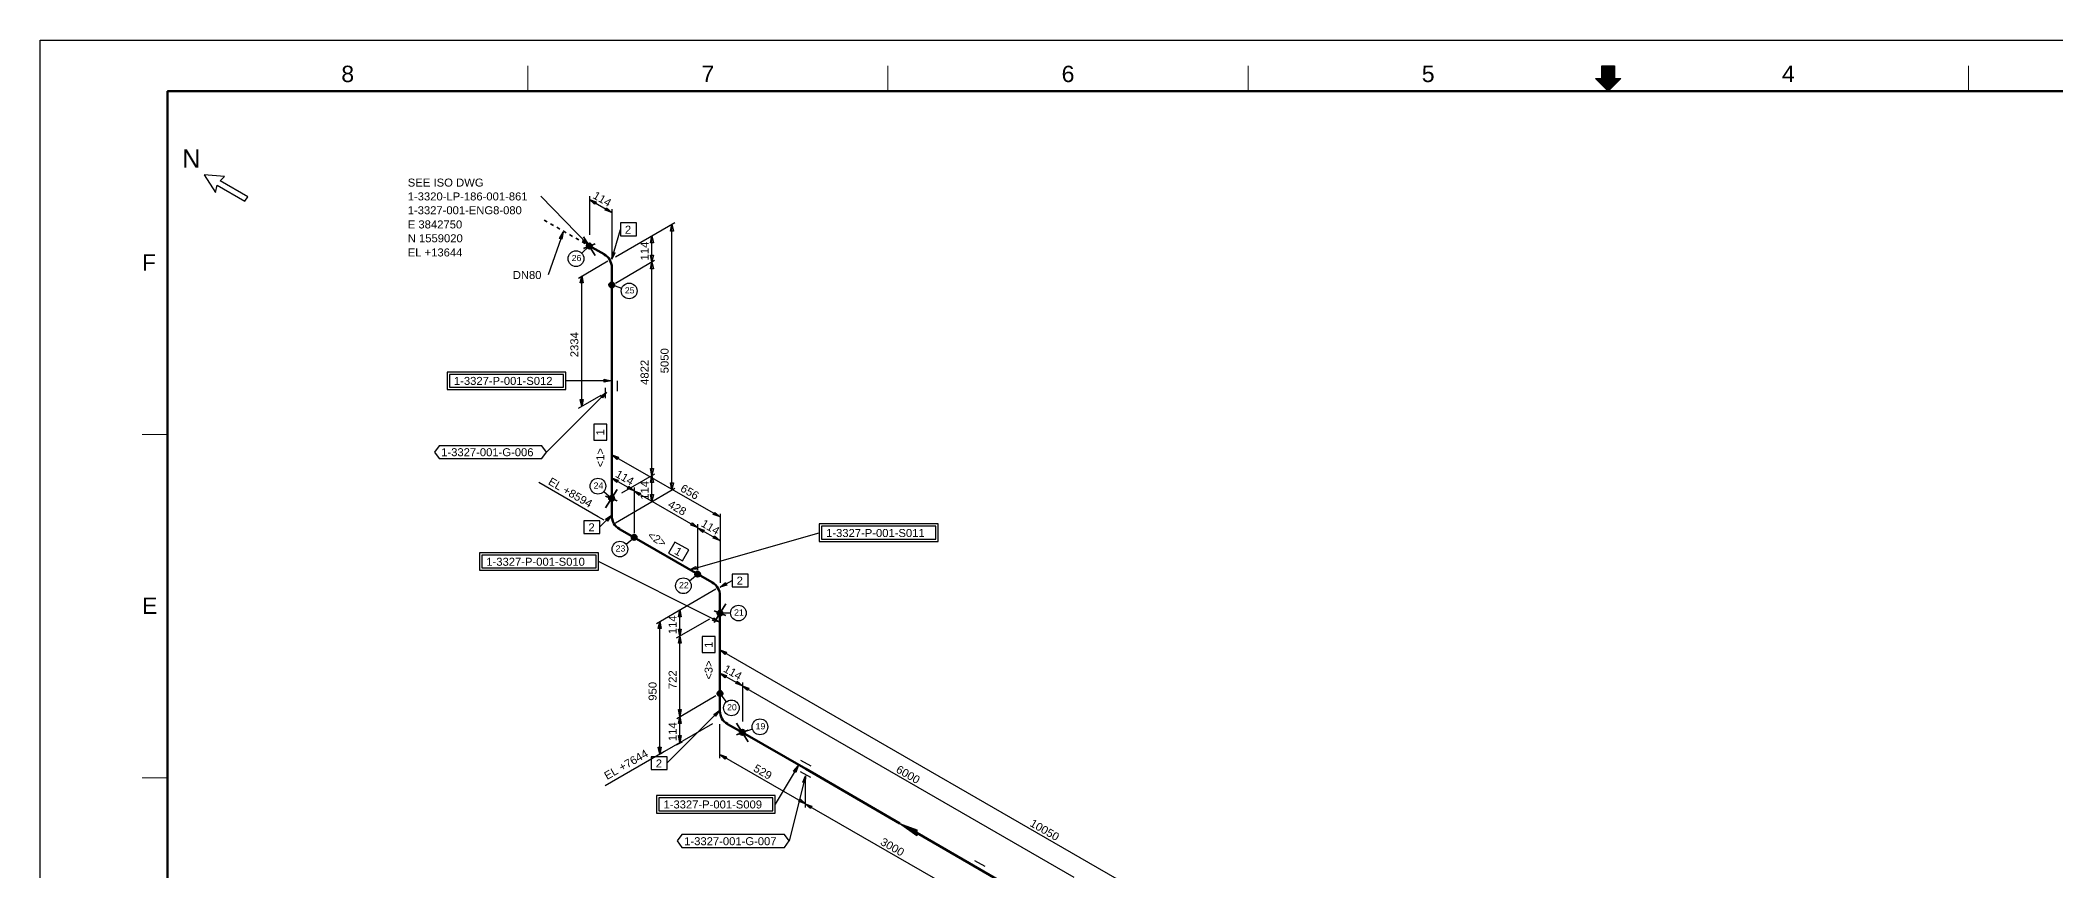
# Model space of a CAD drawing. Header units: inches. Extents: x 0 to 841, y 0 to 594.
# Drawn here: x 0 to 554, y 366 to 594 of the extents above; entities that cross this region are included whole.
import ezdxf
from ezdxf.enums import TextEntityAlignment as Align

# ---------------------------------------------------------------- set-up
doc = ezdxf.new("R2010")
doc.units = ezdxf.units.IN
doc.header["$MEASUREMENT"] = 0
for name, color, linetype in [('AD1', 7, 'Continuous'), ('AD2', 7, 'Continuous'), ('BG Border', 7, 'Continuous'), ('DIMLINES', 7, 'Continuous'), ('DIMTEXT', 7, 'Continuous'), ('FITTINGS', 7, 'Continuous'), ('FRAME', 7, 'Continuous'), ('ISOTEXT', 7, 'Continuous'), ('NOZZLES', 7, 'Continuous'), ('PIPE', 7, 'Continuous'), ('WELDS', 7, 'Continuous')]:
    doc.layers.add(name, color=color, linetype=linetype)
doc.styles.add('Arial', font='arial.ttf')

msp = doc.modelspace()

# ---------------------------------------------------------------- linework, layer by layer
at = {"layer": 'AD1', "color": 4, "linetype": 'Continuous', "lineweight": 30}
for p, q in [((150.92, 550.28), (152.76, 549.64)), ((152.36, 549), (150.92, 550.28)), ((168.12, 533.08), (167.72, 535)), ((168.52, 535), (168.12, 533.08)), ((148.84, 493.4), (148.44, 495.32)), ((149.24, 495.32), (148.84, 493.4)), ((157.08, 480.12), (158.92, 479.48)), ((158.52, 478.84), (157.08, 480.12)), ((157, 473.72), (158.84, 473.08)), ((158.44, 472.44), (157, 473.72)), ((168.12, 474.44), (167.72, 476.36)), ((168.52, 476.36), (168.12, 474.44)), ((173.64, 470.44), (173.24, 472.36)), ((174.04, 472.36), (173.64, 470.44)), ((163.16, 470.2), (165, 469.56)), ((164.6, 468.92), (163.16, 470.2)), ((168.12, 467.24), (167.72, 469.16)), ((168.52, 469.16), (168.12, 467.24)), ((180.68, 460.04), (182.52, 459.4)), ((182.12, 458.76), (180.68, 460.04)), ((175.8, 430.28), (175.4, 432.2)), ((176.2, 432.2), (175.8, 430.28)), ((186.76, 426.52), (188.6, 425.88)), ((188.2, 425.24), (186.76, 426.52)), ((186.76, 420.12), (188.6, 419.48)), ((188.2, 418.84), (186.76, 420.12)), ((192.92, 416.6), (194.76, 415.96)), ((194.36, 415.32), (192.92, 416.6)), ((175.8, 408.2), (175.4, 410.12)), ((176.2, 410.12), (175.8, 408.2)), ((170.28, 397.8), (169.88, 399.72)), ((170.68, 399.72), (170.28, 397.8)), ((175.8, 401), (175.4, 402.92)), ((176.2, 402.92), (175.8, 401)), ((186.76, 397.72), (188.6, 397.08)), ((188.2, 396.44), (186.76, 397.72)), ((210.28, 384.2), (212.12, 383.56)), ((211.72, 382.92), (210.28, 384.2))]:
    msp.add_line(p, q, dxfattribs=at)
at = {"layer": 'AD2', "color": 4, "linetype": 'Continuous', "lineweight": 30}
for p, q in [((157.08, 546.68), (155.24, 547.32)), ((155.64, 547.96), (157.08, 546.68)), ((173.24, 541.56), (173.64, 543.48)), ((173.64, 543.48), (174.04, 541.56)), ((167.72, 538.36), (168.12, 540.28)), ((168.12, 540.28), (168.52, 538.36)), ((167.72, 531.16), (168.12, 533.08)), ((168.12, 533.08), (168.52, 531.16)), ((148.44, 527.32), (148.84, 529.24)), ((148.84, 529.24), (149.24, 527.32)), ((161.8, 471.48), (163.24, 470.2)), ((167.72, 472.52), (168.12, 474.44)), ((168.12, 474.44), (168.52, 472.52)), ((163.24, 470.2), (161.4, 470.84)), ((180.68, 460.12), (178.84, 460.76)), ((179.24, 461.4), (180.68, 460.12)), ((186.84, 463), (185, 463.64)), ((185.4, 464.28), (186.84, 463)), ((186.76, 456.52), (184.92, 457.16)), ((185.32, 457.8), (186.76, 456.52)), ((169.88, 432.36), (170.28, 434.28)), ((170.28, 434.28), (170.68, 432.36)), ((175.4, 435.56), (175.8, 437.48)), ((175.8, 437.48), (176.2, 435.56)), ((175.4, 428.36), (175.8, 430.28)), ((175.8, 430.28), (176.2, 428.36)), ((193, 416.6), (191.16, 417.24)), ((191.56, 417.88), (193, 416.6)), ((175.4, 406.28), (175.8, 408.2)), ((175.8, 408.2), (176.2, 406.28)), ((210.36, 384.2), (208.52, 384.84)), ((208.92, 385.48), (210.36, 384.2))]:
    msp.add_line(p, q, dxfattribs=at)
at = {"layer": 'BG Border', "color": 7, "linetype": 'Continuous', "lineweight": 25}
for p, q in [((0, 594), (841, 594)), ((0, 0), (0, 594)), ((431, 580), (427.5, 583.5)), ((427.5, 583.5), (429.25, 583.5)), ((429.25, 587.02), (432.75, 587.02)), ((429.25, 583.5), (429.25, 587.02)), ((434.5, 583.5), (431, 580)), ((432.75, 587.02), (432.75, 583.5)), ((432.75, 583.5), (434.5, 583.5))]:
    msp.add_line(p, q, dxfattribs=at)
at = {"layer": 'BG Border', "color": 7, "linetype": 'Continuous', "lineweight": 13}
for p, q in [((134, 580), (134, 587.02)), ((233, 580), (233, 587.02)), ((332, 580), (332, 587.02)), ((427.6, 583.4), (427.6, 583.5)), ((427.8, 583.2), (427.8, 583.5)), ((428, 583), (428, 583.5)), ((428.2, 582.8), (428.2, 583.5)), ((428.4, 582.6), (428.4, 583.5)), ((428.6, 582.4), (428.6, 583.5)), ((428.8, 582.2), (428.8, 583.5)), ((429, 582), (429, 583.5)), ((429.2, 581.8), (429.2, 583.5)), ((429.4, 581.6), (429.4, 587.02)), ((429.6, 581.4), (429.6, 587.02)), ((429.8, 581.2), (429.8, 587.02)), ((430, 581), (430, 587.02)), ((430.2, 580.8), (430.2, 587.02)), ((430.4, 580.6), (430.4, 587.02)), ((430.6, 580.4), (430.6, 587.02)), ((430.8, 580.2), (430.8, 587.02)), ((431, 580), (431, 587.02)), ((431.2, 580.2), (431.2, 587.02)), ((431.4, 580.4), (431.4, 587.02)), ((431.6, 580.6), (431.6, 587.02)), ((431.8, 580.8), (431.8, 587.02)), ((432, 581), (432, 587.02)), ((432.2, 581.2), (432.2, 587.02)), ((432.4, 581.4), (432.4, 587.02)), ((432.6, 581.6), (432.6, 587.02)), ((432.8, 581.8), (432.8, 583.5)), ((433, 582), (433, 583.5)), ((433.2, 582.2), (433.2, 583.5)), ((433.4, 582.4), (433.4, 583.5)), ((433.6, 582.6), (433.6, 583.5)), ((433.8, 582.8), (433.8, 583.5)), ((434, 583), (434, 583.5)), ((434.2, 583.2), (434.2, 583.5)), ((434.4, 583.4), (434.4, 583.5)), ((530, 580), (530, 587.02)), ((27.98, 485.67), (35, 485.67)), ((27.98, 391.33), (35, 391.33))]:
    msp.add_line(p, q, dxfattribs=at)
at = {"layer": 'BG Border', "color": 3, "linetype": 'Continuous', "lineweight": 120}
for p, q in [((35, 580), (827, 580)), ((35, 14), (35, 580))]:
    msp.add_line(p, q, dxfattribs=at)
msp.add_lwpolyline([(827, 580), (35, 580), (35, 14), (827, 14)], close=True, dxfattribs=at)
at = {"layer": 'DIMLINES', "color": 7, "linetype": 'Continuous', "lineweight": 30}
for p, q in [((150.92, 551.16), (150.92, 540.52)), ((152.76, 549.64), (152.36, 549)), ((155.24, 547.32), (155.64, 547.96)), ((157.08, 547.64), (157.08, 535.08)), ((174.44, 543.88), (158.12, 534.36)), ((168.52, 538.36), (167.72, 538.36)), ((174.04, 541.56), (173.24, 541.56)), ((147.96, 528.68), (155.96, 533.4)), ((168.84, 533.48), (158.12, 527.16)), ((167.72, 535), (168.52, 535)), ((149.24, 527.32), (148.44, 527.32)), ((168.52, 531.16), (167.72, 531.16)), ((147.96, 492.92), (154.2, 496.52)), ((148.44, 495.32), (149.24, 495.32)), ((157.08, 481.08), (157.08, 479.16)), ((158.92, 479.48), (158.52, 478.84)), ((153.32, 463.08), (137, 472.44)), ((157.08, 474.68), (157.08, 472.76)), ((158.84, 473.08), (158.44, 472.44)), ((168.84, 474.76), (159.72, 469.56)), ((161.4, 470.84), (161.8, 471.48)), ((163.24, 471.08), (163.24, 458.52)), ((167.72, 476.36), (168.52, 476.36)), ((168.52, 472.52), (167.72, 472.52)), ((173.24, 472.36), (174.04, 472.36)), ((174.44, 470.84), (158.12, 461.32)), ((165, 469.56), (164.6, 468.92)), ((167.72, 469.16), (168.52, 469.16)), ((155, 462.12), (153.32, 463.08)), ((178.84, 460.76), (179.24, 461.4)), ((180.68, 461), (180.68, 448.44)), ((185, 463.64), (185.4, 464.28)), ((186.84, 463.88), (186.84, 444.92)), ((182.52, 459.4), (182.12, 458.76)), ((184.92, 457.16), (185.32, 457.8)), ((169.4, 433.72), (185.72, 443.24)), ((170.68, 432.36), (169.88, 432.36)), ((174.92, 429.8), (184.04, 435)), ((176.2, 435.56), (175.4, 435.56)), ((175.4, 432.2), (176.2, 432.2)), ((176.2, 428.36), (175.4, 428.36)), ((186.84, 427.48), (186.84, 425.56)), ((186.84, 421.08), (186.84, 419.16)), ((188.6, 425.88), (188.2, 425.24)), ((188.6, 419.48), (188.2, 418.84)), ((191.16, 417.24), (191.56, 417.88)), ((193, 417.48), (193, 406.84)), ((194.76, 415.96), (194.36, 415.32)), ((175, 407.64), (185.72, 413.96)), ((175.4, 410.12), (176.2, 410.12)), ((184.76, 406.12), (171.56, 398.52)), ((176.2, 406.28), (175.4, 406.28)), ((186.76, 396.68), (186.76, 406.04)), ((169.88, 399.72), (170.68, 399.72)), ((174.92, 400.36), (176.52, 401.24)), ((175.4, 402.92), (176.2, 402.92)), ((171.56, 398.52), (155.24, 389.16)), ((169.4, 397.32), (171, 398.2)), ((188.6, 397.08), (188.2, 396.44)), ((210.36, 383.16), (210.36, 390.44)), ((208.52, 384.84), (208.92, 385.48)), ((212.12, 383.56), (211.72, 382.92))]:
    msp.add_line(p, q, dxfattribs=at)
at = {"layer": 'DL', "color": 4, "linetype": 'Continuous', "lineweight": 30}
for p, q in [((150.92, 550.28), (157.08, 546.68)), ((173.64, 470.44), (173.64, 543.48)), ((168.12, 533.08), (168.12, 540.28)), ((168.12, 474.44), (168.12, 533.08)), ((148.84, 493.4), (148.84, 529.24)), ((157.08, 480.12), (186.84, 463)), ((157, 473.72), (163.24, 470.2)), ((168.12, 467.24), (168.12, 474.44)), ((163.16, 470.2), (180.68, 460.12)), ((180.68, 460.04), (186.76, 456.52)), ((170.28, 397.8), (170.28, 434.28)), ((175.8, 430.28), (175.8, 437.48)), ((175.8, 408.2), (175.8, 430.28)), ((186.76, 426.52), (365.72, 323.4)), ((186.76, 420.12), (193, 416.6)), ((192.92, 416.6), (284.12, 364.04)), ((175.8, 401), (175.8, 408.2)), ((186.76, 397.72), (210.36, 384.2)), ((210.28, 384.2), (258.2, 356.6))]:
    msp.add_line(p, q, dxfattribs=at)
at = {"layer": 'ELBO', "color": 3, "linetype": 'Continuous', "lineweight": 50}
for centre, start, end in [((152.94, 531.56), 0, 60.018), ((161.26, 463.32), 180, 240.018), ((182.64, 441.4), 0, 60.018), ((190.96, 409.72), 180, 240.019)]:
    msp.add_arc(centre, 4.16, start, end, dxfattribs=at)
at = {"layer": 'FITTINGS', "color": 2, "linetype": 'Continuous', "lineweight": 30}
for p, q in [((236.2, 378.8), (240.9, 377)), ((240.9, 375.4), (236.2, 378.8)), ((236.2, 378.8), (240.9, 377)), ((240.9, 375.4), (236.6, 378.6)), ((236.6, 378.6), (240.9, 376.8)), ((240.9, 375.5), (237, 378.3)), ((237, 378.3), (240.9, 376.7)), ((240.9, 375.6), (237.5, 378.1)), ((237.5, 378.1), (240.9, 376.6)), ((240.9, 375.8), (238, 377.8)), ((238, 377.8), (240.9, 376.5)), ((240.9, 375.8), (238.4, 377.5)), ((238.4, 377.5), (240.9, 376.4)), ((240.9, 376), (238.8, 377.3)), ((238.8, 377.3), (240.9, 376.2)), ((240.9, 376.1), (239.3, 377)), ((239.3, 377), (240.9, 376.2)), ((240.9, 377), (240.9, 375.4)), ((240.9, 377), (240.9, 375.4)), ((240.9, 376.8), (240.9, 375.5)), ((240.9, 376.7), (240.9, 375.6)), ((240.9, 376.6), (240.9, 375.8)), ((240.9, 376.5), (240.9, 375.8)), ((240.9, 376.4), (240.9, 376)), ((240.9, 376.2), (240.9, 376.1))]:
    msp.add_line(p, q, dxfattribs=at)
at = {"layer": 'FRAME', "color": 2, "linetype": 'Continuous', "lineweight": 30}
for p, q in [((45, 557), (48.2, 552.2)), ((50.6, 556.6), (45, 557)), ((48.2, 552.2), (48.6, 554.2)), ((48.6, 554.2), (56.2, 549.8)), ((49.4, 555.4), (50.6, 556.6)), ((57, 551), (49.4, 555.4)), ((56.2, 549.8), (57, 551))]:
    msp.add_line(p, q, dxfattribs=at)
at = {"layer": 'ISOTEXT', "color": 7, "linetype": 'Continuous', "lineweight": 30}
for p, q in [((150.68, 537.72), (137.56, 551.16)), ((143.72, 541.24), (139.56, 529.56)), ((142.68, 539.56), (143.72, 541.24)), ((143.4, 539.32), (142.68, 539.56)), ((143.72, 541.24), (143.4, 539.32)), ((149.08, 538.84), (149.64, 539.32)), ((150.68, 537.72), (149.08, 538.84)), ((149.64, 539.32), (150.68, 537.72)), ((144.44, 502.84), (111.8, 502.84)), ((111.8, 502.84), (111.8, 498.04)), ((143.8, 502.2), (112.44, 502.2)), ((112.44, 502.2), (112.44, 498.68)), ((112.44, 498.68), (143.8, 498.68)), ((143.8, 498.68), (143.8, 502.2)), ((144.44, 498.04), (144.44, 502.84)), ((156.92, 500.44), (144.44, 500.44)), ((155, 500.04), (155, 500.84)), ((155, 500.84), (156.92, 500.44)), ((156.92, 500.44), (155, 500.04)), ((111.8, 498.04), (144.44, 498.04)), ((155.64, 497.32), (139.16, 480.84)), ((154.04, 496.2), (155.64, 497.32)), ((154.52, 495.72), (154.04, 496.2)), ((155.64, 497.32), (154.52, 495.72)), ((155.72, 488.52), (152.2, 488.52)), ((152.2, 488.52), (152.2, 484.12)), ((155.72, 484.12), (155.72, 488.52)), ((109.64, 482.6), (108.36, 480.84)), ((137.88, 482.6), (109.64, 482.6)), ((139.16, 480.84), (137.88, 482.6)), ((152.2, 484.12), (155.72, 484.12)), ((108.36, 480.84), (109.64, 479.08)), ((109.64, 479.08), (137.88, 479.08)), ((137.88, 479.08), (139.16, 480.84)), ((246.76, 461.08), (214.12, 461.08)), ((214.12, 461.08), (214.12, 456.28)), ((246.12, 460.44), (214.76, 460.44)), ((214.76, 460.44), (214.76, 456.92)), ((246.12, 456.92), (246.12, 460.44)), ((246.76, 456.28), (246.76, 461.08)), ((174.44, 456.12), (172.68, 453.08)), ((178.28, 453.96), (174.44, 456.12)), ((178.44, 448.52), (214.12, 458.68)), ((214.12, 456.28), (246.76, 456.28)), ((214.76, 456.92), (246.12, 456.92)), ((153.4, 453.16), (120.76, 453.16)), ((120.76, 453.16), (120.76, 448.36)), ((152.76, 452.52), (121.4, 452.52)), ((121.4, 452.52), (121.4, 449)), ((121.4, 449), (152.76, 449)), ((152.76, 449), (152.76, 452.52)), ((153.4, 448.36), (153.4, 453.16)), ((186.68, 434.12), (153.4, 450.76)), ((172.68, 453.08), (176.52, 450.92)), ((176.52, 450.92), (178.28, 453.96)), ((178.44, 448.52), (180.2, 449.4)), ((180.2, 449.4), (180.36, 448.68)), ((120.76, 448.36), (153.4, 448.36)), ((180.36, 448.68), (178.44, 448.52)), ((184.76, 434.6), (185.16, 435.32)), ((186.68, 434.12), (184.76, 434.6)), ((185.16, 435.32), (186.68, 434.12)), ((185.48, 430.12), (181.96, 430.12)), ((181.96, 430.12), (181.96, 425.72)), ((185.48, 425.72), (185.48, 430.12)), ((181.96, 425.72), (185.48, 425.72)), ((208.28, 394.6), (202.04, 384.04)), ((207, 393.16), (208.28, 394.6)), ((208.28, 394.6), (207.64, 392.76)), ((210.36, 391.88), (205.88, 373.96)), ((207.64, 392.76), (207, 393.16)), ((209.56, 390.12), (210.36, 391.88)), ((210.28, 389.96), (209.56, 390.12)), ((210.36, 391.88), (210.28, 389.96)), ((202.04, 386.44), (169.4, 386.44)), ((169.4, 386.44), (169.4, 381.64)), ((201.4, 385.8), (170.04, 385.8)), ((170.04, 385.8), (170.04, 382.28)), ((170.04, 382.28), (201.4, 382.28)), ((201.4, 382.28), (201.4, 385.8)), ((202.04, 381.64), (202.04, 386.44)), ((169.4, 381.64), (202.04, 381.64)), ((176.36, 375.72), (175.08, 373.96)), ((175.08, 373.96), (176.36, 372.2)), ((204.6, 375.72), (176.36, 375.72)), ((176.36, 372.2), (204.6, 372.2)), ((205.88, 373.96), (204.6, 375.72)), ((204.6, 372.2), (205.88, 373.96))]:
    msp.add_line(p, q, dxfattribs=at)
at = {"layer": 'ITEMPOS', "color": 2, "linetype": 'Continuous', "lineweight": 30}
for p, q in [((163.88, 543.81), (159.48, 543.81)), ((159.48, 543.81), (159.48, 540.29)), ((163.88, 540.29), (163.88, 543.81)), ((159.48, 540.29), (163.88, 540.29)), ((153.83, 461.99), (149.43, 461.99)), ((149.43, 461.99), (149.43, 458.47)), ((153.83, 458.47), (153.83, 461.99)), ((149.43, 458.47), (153.83, 458.47)), ((194.57, 447.31), (190.17, 447.31)), ((190.17, 447.31), (190.17, 443.79)), ((190.17, 443.79), (194.57, 443.79)), ((194.57, 443.79), (194.57, 447.31)), ((172.31, 397.11), (167.91, 397.11)), ((167.91, 397.11), (167.91, 393.59)), ((167.91, 393.59), (172.31, 393.59)), ((172.31, 393.59), (172.31, 397.11))]:
    msp.add_line(p, q, dxfattribs=at)
at = {"layer": 'ITEMPOS', "color": 4, "linetype": 'Continuous', "lineweight": 30}
for p, q in [((157.08, 533.88), (159.48, 542.05)), ((157.08, 533.88), (157.24, 535.8)), ((157.96, 535.64), (157.08, 533.88)), ((157.24, 535.8), (157.96, 535.64)), ((157, 463.48), (153.75, 460.23)), ((155.4, 462.36), (157, 463.48)), ((155.88, 461.88), (155.4, 462.36)), ((157, 463.48), (155.88, 461.88)), ((186.84, 443.72), (190.17, 445.55)), ((186.84, 443.72), (188.36, 445)), ((188.68, 444.28), (186.84, 443.72)), ((188.36, 445), (188.68, 444.28)), ((186.76, 409.88), (172.23, 395.35)), ((185.16, 408.76), (186.76, 409.88)), ((185.64, 408.28), (185.16, 408.76)), ((186.76, 409.88), (185.64, 408.28))]:
    msp.add_line(p, q, dxfattribs=at)
at = {"layer": 'NOZZLES', "color": 7, "linetype": 'Continuous', "lineweight": 25}
for p, q in [((158.6, 500.4), (158.6, 497.6)), ((155.4, 495.7), (155.4, 498.5)), ((209, 396.2), (211.8, 394.6)), ((211.8, 391.4), (209, 393)), ((256.8, 368.6), (259.6, 367))]:
    msp.add_line(p, q, dxfattribs=at)
at = {"layer": 'NOZZLES', "color": 7, "linetype": 'Continuous', "lineweight": 35}
for centre in [(150.92, 537.48), (157.08, 526.76), (157.08, 468.12), (163.24, 457.4), (180.68, 447.32), (186.84, 436.6), (186.84, 414.52), (193, 403.8)]:
    msp.add_circle(centre, 0.76, dxfattribs=at)
at = {"layer": 'PIPE', "color": 2, "linetype": 'Continuous', "lineweight": 35}
for p, q in [((138.5, 544.6), (139.37, 544.1)), ((140.24, 543.61), (141.1, 543.11)), ((141.97, 542.61), (142.84, 542.12)), ((143.71, 541.62), (144.57, 541.12)), ((145.44, 540.62), (146.31, 540.13)), ((147.18, 539.63), (148.05, 539.13)), ((148.91, 538.64), (149.78, 538.14)), ((150.65, 537.64), (150.9, 537.5))]:
    msp.add_line(p, q, dxfattribs=at)
at = {"layer": 'PIPE', "color": 3, "linetype": 'Continuous', "lineweight": 50}
for p, q in [((150.9, 537.5), (155, 535.2)), ((157.1, 531.6), (157.1, 526.8)), ((157.1, 526.8), (157.1, 498.1)), ((157.1, 498.1), (157.1, 468.1)), ((157.1, 468.1), (157.1, 463.3)), ((159.2, 459.7), (163.2, 457.4)), ((163.2, 457.4), (180.7, 447.3)), ((180.7, 447.3), (184.8, 445)), ((186.8, 441.4), (186.8, 436.6)), ((186.8, 436.6), (186.8, 414.5)), ((186.8, 414.5), (186.8, 409.7)), ((188.9, 406.1), (193, 403.8)), ((193, 403.8), (210.4, 393.8)), ((210.4, 393.8), (236.3, 378.8)), ((240.9, 376.2), (258.2, 366.2)), ((258.2, 366.2), (284.1, 351.2))]:
    msp.add_line(p, q, dxfattribs=at)
at = {"layer": 'WDC', "color": 4, "linetype": 'Continuous', "lineweight": 30}
for centre in [(147.25, 534), (161.87, 525.12), (153.29, 471.47), (159.33, 454.18), (176.77, 444.1), (191.9, 436.6), (197.82, 405.33)]:
    msp.add_circle(centre, 2.16, dxfattribs=at)
at = {"layer": 'WDC', "color": 1, "linetype": 'Continuous', "lineweight": 30}
msp.add_circle((189.97, 410.54), 2.16, dxfattribs=at)
at = {"layer": 'WELDS', "color": 7, "linetype": 'Continuous', "lineweight": 35}
for p, q in [((149.3, 540), (152.5, 534.9)), ((149.3, 536.8), (152.5, 538.1)), ((158.6, 470.6), (155.4, 465.5)), ((155.4, 468.7), (158.6, 467.4)), ((188.4, 439.1), (185.2, 434)), ((185.2, 437.2), (188.4, 435.9)), ((191.4, 406.3), (194.6, 401.2)), ((191.4, 403.1), (194.6, 404.4))]:
    msp.add_line(p, q, dxfattribs=at)
at = {"layer": 'WELDS', "color": 6, "linetype": 'Continuous', "lineweight": 35}
for centre in [(150.92, 537.48), (157.08, 526.76), (157.08, 468.12), (163.24, 457.4), (180.68, 447.32), (186.84, 436.6), (186.84, 414.52), (193, 403.8)]:
    msp.add_circle(centre, 0.76, dxfattribs=at)
at = {"layer": 'WELDS', "color": 6}
for centre, radius in [((150.92, 537.48), 0.56), ((150.92, 537.48), 0.36), ((150.92, 537.48), 0.36), ((150.92, 537.48), 0.16), ((150.92, 537.48), 0.16), ((157.08, 526.76), 0.56), ((157.08, 526.76), 0.36), ((157.08, 526.76), 0.36), ((157.08, 526.76), 0.16), ((157.08, 526.76), 0.16), ((157.08, 468.12), 0.56), ((157.08, 468.12), 0.36), ((157.08, 468.12), 0.36), ((157.08, 468.12), 0.16), ((157.08, 468.12), 0.16), ((163.24, 457.4), 0.56), ((163.24, 457.4), 0.36), ((163.24, 457.4), 0.36), ((163.24, 457.4), 0.16), ((163.24, 457.4), 0.16), ((180.68, 447.32), 0.56), ((180.68, 447.32), 0.36), ((180.68, 447.32), 0.36), ((180.68, 447.32), 0.16), ((180.68, 447.32), 0.16), ((186.84, 436.6), 0.56), ((186.84, 436.6), 0.36), ((186.84, 436.6), 0.36), ((186.84, 436.6), 0.16), ((186.84, 436.6), 0.16), ((186.84, 414.52), 0.56), ((186.84, 414.52), 0.36), ((186.84, 414.52), 0.36), ((186.84, 414.52), 0.16), ((186.84, 414.52), 0.16), ((193, 403.8), 0.56), ((193, 403.8), 0.36), ((193, 403.8), 0.36), ((193, 403.8), 0.16), ((193, 403.8), 0.16)]:
    msp.add_circle(centre, radius, dxfattribs=at)
at = {"layer": 'WL', "color": 7}
for p, q in [((148.82, 535.48), (150.92, 537.48)), ((159.82, 525.82), (157.08, 526.76)), ((154.91, 470.04), (157.08, 468.12)), ((161, 455.56), (163.24, 457.4)), ((178.44, 445.48), (180.68, 447.32)), ((189.74, 436.6), (186.84, 436.6)), ((195.76, 404.67), (193, 403.8))]:
    msp.add_line(p, q, dxfattribs=at)
at = {"layer": 'WL1', "color": 7}
msp.add_line((188.63, 412.24), (186.84, 414.52), dxfattribs=at)

# ---------------------------------------------------------------- texts
at = {"layer": 'BG Border', "color": 3, "style": 'Arial', "width": 1.008516}
for s, p in [('8', (84.5, 587.02)), ('7', (183.5, 587.02)), ('6', (282.5, 587.02)), ('5', (381.5, 587.02)), ('4', (480.5, 587.02))]:
    msp.add_text(s, height=4.5, dxfattribs=at).set_placement(p, align=Align.TOP_CENTER)
at = {"layer": 'BG Border', "color": 3, "style": 'Arial'}
for s, width, p in [('F', 0.993934, (27.98, 532.93)), ('E', 1.004063, (27.98, 438.6))]:
    msp.add_text(s, height=4.5, dxfattribs=dict(at, width=width)).set_placement(p, align=Align.MIDDLE_LEFT)
at = {"layer": 'CP', "color": 4, "style": 'Arial', "width": 1.008516}
for s, rotation, p in [('114', 329.6973, (151.67, 550.74)), ('114', 90, (167.22, 533.5)), ('114', 330.5725, (157.87, 474.15)), ('114', 90, (167.22, 467.74)), ('656', 330.0895, (175.73, 470.24)), ('428', 330.0864, (172.29, 465.84)), ('114', 329.9314, (181.42, 460.57)), ('114', 90, (174.9, 430.78)), ('114', 330.5725, (187.55, 420.63)), ('114', 90, (174.9, 401.42))]:
    msp.add_text(s, height=2.2, rotation=rotation, dxfattribs=at).set_placement(p)
at = {"layer": 'DIMTEXT', "color": 2, "style": 'Arial', "width": 1.008516}
for s, rotation, p in [('2334', 90, (147.9, 506.9)), ('4822', 90, (167.2, 499.3)), ('5050', 90, (172.7, 502.5)), ('950', 90, (169.4, 412.5)), ('722', 90, (174.9, 415.7)), ('529', 330, (195.8, 393.3)), ('6000', 330, (235, 393)), ('10050', 330, (271.8, 378.2)), ('3000', 330, (230.7, 373.1))]:
    msp.add_text(s, height=2.2, rotation=rotation, dxfattribs=at).set_placement(p)
at = {"layer": 'FRAME', "color": 2, "style": 'Arial', "width": 0.992063}
msp.add_text('N', height=5, dxfattribs=at).set_placement((39, 559))
at = {"layer": 'ISOTEXT', "color": 2, "style": 'Arial'}
for s, width, p in [('SEE ISO DWG', 1.00983, (101, 553.8)), ('1-3320-LP-186-001-861', 1.004063, (101, 550)), ('1-3327-001-ENG8-080', 1.002968, (101, 546.2)), ('E 3842750', 1.007902, (101, 542.3)), ('N 1559020', 1.006087, (101, 538.5)), ('EL +13644', 1.005315, (101, 534.6)), ('DN80', 0.99922, (129.9, 528.4)), ('1-3327-P-001-S012', 1.003781, (113.7, 499.3)), ('1-3327-001-G-006', 1.003461, (110.2, 479.7)), ('1-3327-P-001-S011', 1.003781, (216, 457.5)), ('1-3327-P-001-S010', 1.003781, (122.6, 449.6)), ('1-3327-P-001-S009', 1.003781, (171.3, 382.9)), ('1-3327-001-G-007', 1.003461, (177, 372.8))]:
    msp.add_text(s, height=2.2, dxfattribs=dict(at, width=width)).set_placement(p)
for s, rotation, width, p in [('1', 90, 1.008516, (155, 485.4)), ('<1>', 90, 0.993892, (155, 476.7)), ('EL +8594', 330, 1.004902, (139.4, 472.1)), ('<2>', 330, 0.993892, (166.7, 457.3)), ('1', 330, 1.008516, (174.1, 453)), ('1', 90, 1.008516, (184.8, 427)), ('<3>', 90, 0.993892, (184.8, 418.3)), ('EL +7644', 30, 1.004902, (155.8, 390.7))]:
    msp.add_text(s, height=2.2, rotation=rotation, dxfattribs=dict(at, width=width)).set_placement(p)
at = {"layer": 'ITEMPOS', "color": 2, "style": 'Arial', "width": 1.008516}
for p in [(160.7, 540.85), (150.67, 459.07), (191.41, 444.41), (169.17, 394.17)]:
    msp.add_text('2', height=2.2, dxfattribs=at).set_placement(p)
at = {"layer": 'WDT', "color": 2, "style": 'Arial', "width": 1.008516}
for s, p in [('26', (146.06, 533.32)), ('25', (160.68, 524.44)), ('24', (152.1, 470.79)), ('23', (158.14, 453.5)), ('22', (175.58, 443.42)), ('21', (190.71, 435.92)), ('20', (188.78, 409.86)), ('19', (196.63, 404.65))]:
    msp.add_text(s, height=1.7, dxfattribs=at).set_placement(p)

doc.saveas('drawing.dxf')
